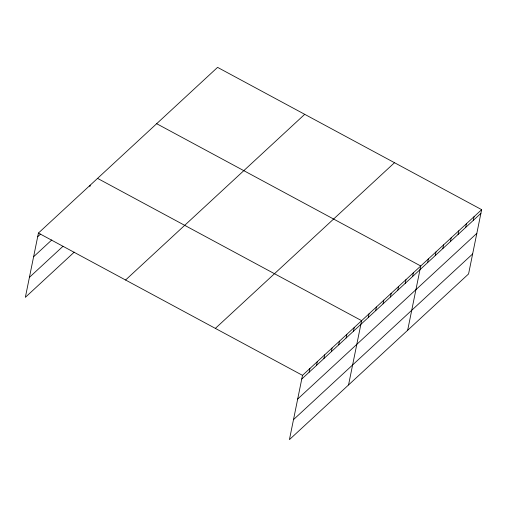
<?xml version="1.0" encoding="UTF-8"?>
<svg xmlns="http://www.w3.org/2000/svg" width="507" height="507" viewBox="0 0 507 507"><rect width="100%" height="100%" fill="white"/><g stroke="black" fill="none" stroke-linecap="round" stroke-linejoin="round"><path stroke-width="0.76" d="M481.65 209.657L302.508 375.345L289.427 439.632L468.569 273.945L481.65 209.657L217.573 67.368L38.431 233.055L25.35 297.343L74.237 252.131M89.859 186.69L90.157 185.213M309.15 372.195L309.897 368.507M316.539 365.363L317.287 361.675M323.929 358.525L324.676 354.837M331.318 351.693L332.066 348.005M338.708 344.861L339.456 341.167M346.097 338.023L346.845 334.335M353.487 331.191L354.235 327.503M348.543 384.959L361.624 320.665L97.547 178.375M368.266 317.521L369.014 313.833M375.655 310.683L376.403 306.995M383.045 303.851L383.793 300.163M390.434 297.013L391.182 293.325M397.824 290.181L398.572 286.493M405.213 283.35L405.961 279.655M412.603 276.511L413.351 272.823M407.66 330.279L420.74 265.991L156.663 123.702M427.604 262.639L428.358 258.944M435.221 255.591L435.969 251.903M442.833 248.55L443.581 244.862M450.444 241.509L451.198 237.821M458.062 234.468L458.81 230.78M465.673 227.428L466.421 223.739M473.284 220.387L474.039 216.698M37.676 236.744L40.522 234.114M33.608 256.745L51.803 239.919M29.419 277.348L62.957 246.326M125.578 280.01L304.72 114.322M215.361 328.39L394.503 162.703M301.76 379.033L480.902 213.346M297.691 399.028L476.834 233.34M293.496 419.638L472.638 253.95M38.431 233.055L302.508 375.345"/></g></svg>
